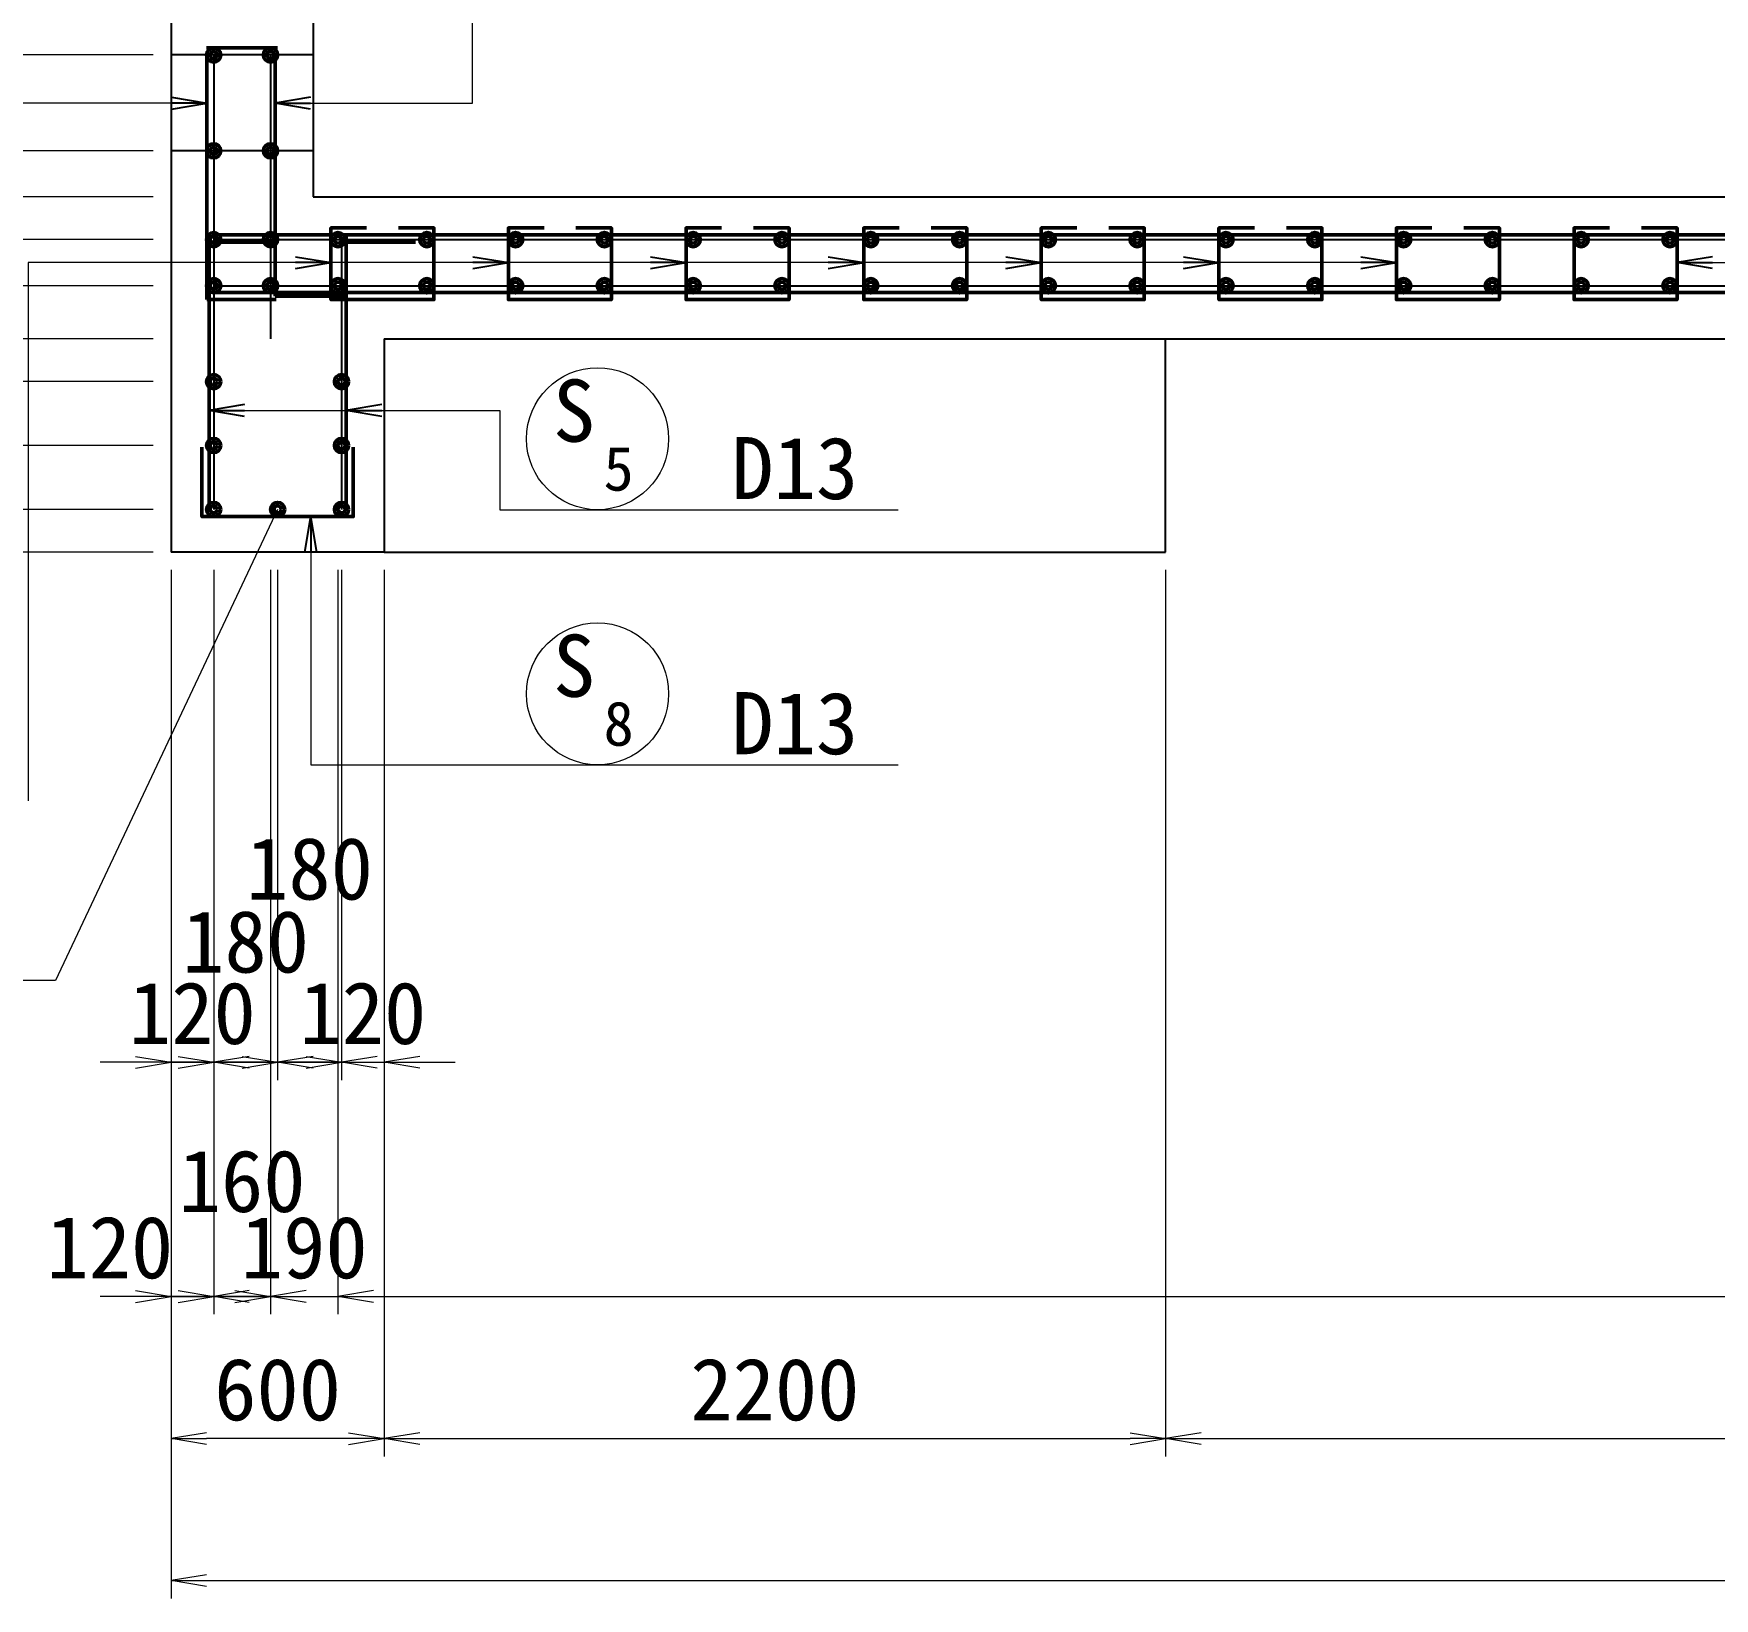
# Model space of a CAD drawing. Header units: millimetres. Extents: x 0 to 126150, y 0 to 29700.
# Drawn here: x 22399 to 27131, y 17776 to 22182 of the extents above; entities that cross this region are included whole.
import ezdxf
from ezdxf.enums import TextEntityAlignment as Align

# ---------------------------------------------------------------- set-up
doc = ezdxf.new("R2010")
doc.units = ezdxf.units.MM
doc.header["$LTSCALE"] = 500
doc.layers.get('Defpoints').update_dxf_attribs({"color": 8})
for name, color, linetype, lineweight in [('D-STR', 3, 'Continuous', 25), ('D-STR-DIM', 7, 'Continuous', 13), ('D-STR-HTXT', 4, 'Continuous', 13), ('D-STR-STR1', 1, 'Continuous', 50), ('D-STR-STR2', 40, 'Continuous', 50), ('D-STR-STR3', 2, 'Continuous', 50), ('D-STR-TXT', 7, 'Continuous', 13)]:
    doc.layers.add(name, color=color, linetype=linetype, lineweight=lineweight)
doc.styles.add('YOKO_GOTHIC', font='')
doc.styles.get('YOKO_GOTHIC').set_extended_font_data('MS Gothic')
doc.dimstyles.new('S50', dxfattribs={"dimscale": 50, "dimtxt": 3.5, "dimasz": 2, "dimexe": 1, "dimexo": 1, "dimgap": 1, "dimtad": 1, "dimdec": 0, "dimzin": 1, "dimdsep": 46, "dimtxsty": 'YOKO_GOTHIC', "dimblk": 'OPEN', "dimcen": 0, "dimclrd": 256, "dimclre": 256, "dimclrt": 256, "dimaunit": 1, "dimadec": 3, "dimazin": 0, "dimtfac": 1, "dimtdec": 0, "dimtix": 1, "dimtmove": 2, "dimatfit": 3, "dimldrblk": 'OPEN', "dimfxl": 1, "dimlwd": -1, "dimlwe": -1, "dimarcsym": 2})

# ---------------------------------------------------------------- blocks, each defined once
blk = doc.blocks.new('_Open')
at = {"color": 0, "linetype": 'ByBlock', "lineweight": -2}
for p, q in [((-1, 0.167), (0, 0)), ((-1, -0.167), (0, 0)), ((0, 0), (-1, 0))]:
    blk.add_line(p, q, dxfattribs=at)
blk = doc.blocks.new('*D328')
at = {"layer": 'D-STR-DIM', "ltscale": 1500, "transparency": 16777216}
for p, q in [((20780.2, 22322.2), (20780.2, 22422.2)), ((22736.4, 22222.2), (20730.2, 22222.2)), ((20780.2, 22222.2), (20780.2, 22122.2)), ((22736.4, 22122.2), (20730.2, 22122.2)), ((20780.2, 22022.2), (20780.2, 21922.2))]:
    blk.add_line(p, q, dxfattribs=at)
at = {"layer": 'Defpoints', "color": 0, "ltscale": 1500, "transparency": 16777216}
for p in [(22786.4, 22222.2), (20780.2, 22122.2), (22786.4, 22122.2)]:
    blk.add_point(p, dxfattribs=at)
at = {"layer": 'D-STR-DIM', "ltscale": 1500, "transparency": 16777216, "xscale": 100, "yscale": 100, "zscale": 100}
for p, rotation in [((20780.2, 22222.2), 270), ((20780.2, 22122.2), 90)]:
    blk.add_blockref('_Open', p, dxfattribs=dict(at, rotation=rotation))
at = {"layer": 'D-STR-DIM', "ltscale": 1500, "transparency": 16777216, "insert": (20667.7, 22390), "char_height": 175, "attachment_point": 5, "rotation": 90, "style": 'YOKO_GOTHIC'}
blk.add_mtext('100', dxfattribs=at)
blk = doc.blocks.new('*D329')
at = {"layer": 'D-STR-DIM', "ltscale": 1500, "transparency": 16777216}
for p, q in [((20780.2, 22222.2), (20780.2, 22322.2)), ((22736.4, 22122.2), (20730.2, 22122.2)), ((20780.2, 22122.2), (20780.2, 21852.2)), ((22736.4, 21852.2), (20730.2, 21852.2)), ((20780.2, 21752.2), (20780.2, 21652.2))]:
    blk.add_line(p, q, dxfattribs=at)
at = {"layer": 'Defpoints', "color": 0, "ltscale": 1500, "transparency": 16777216}
for p in [(22786.4, 22122.2), (20780.2, 21852.2), (22786.4, 21852.2)]:
    blk.add_point(p, dxfattribs=at)
at = {"layer": 'D-STR-DIM', "ltscale": 1500, "transparency": 16777216, "xscale": 100, "yscale": 100, "zscale": 100}
for p, rotation in [((20780.2, 22122.2), 270), ((20780.2, 21852.2), 90)]:
    blk.add_blockref('_Open', p, dxfattribs=dict(at, rotation=rotation))
at = {"layer": 'D-STR-DIM', "ltscale": 1500, "transparency": 16777216, "insert": (20642.7, 21987.2), "char_height": 175, "attachment_point": 5, "rotation": 90, "style": 'YOKO_GOTHIC'}
blk.add_mtext('270', dxfattribs=at)
blk = doc.blocks.new('*D330')
at = {"layer": 'D-STR-DIM', "ltscale": 1500, "transparency": 16777216}
for p, q in [((20780.2, 21952.2), (20780.2, 22052.2)), ((22736.4, 21852.2), (20730.2, 21852.2)), ((20780.2, 21852.2), (20780.2, 21602.2)), ((22736.4, 21602.2), (20730.2, 21602.2)), ((20780.2, 21502.2), (20780.2, 21402.2))]:
    blk.add_line(p, q, dxfattribs=at)
at = {"layer": 'Defpoints', "color": 0, "ltscale": 1500, "transparency": 16777216}
for p in [(22786.4, 21852.2), (20780.2, 21602.2), (22786.4, 21602.2)]:
    blk.add_point(p, dxfattribs=at)
at = {"layer": 'D-STR-DIM', "ltscale": 1500, "transparency": 16777216, "xscale": 100, "yscale": 100, "zscale": 100}
for p, rotation in [((20780.2, 21852.2), 270), ((20780.2, 21602.2), 90)]:
    blk.add_blockref('_Open', p, dxfattribs=dict(at, rotation=rotation))
at = {"layer": 'D-STR-DIM', "ltscale": 1500, "transparency": 16777216, "insert": (20930, 21727.2), "char_height": 175, "attachment_point": 5, "rotation": 90, "style": 'YOKO_GOTHIC'}
blk.add_mtext('250', dxfattribs=at)
blk = doc.blocks.new('*D331')
at = {"layer": 'D-STR-DIM', "ltscale": 1500, "transparency": 16777216}
for p, q in [((20780.2, 21702.2), (20780.2, 21802.2)), ((22736.4, 21602.2), (20730.2, 21602.2)), ((20780.2, 21602.2), (20780.2, 21472.2)), ((22736.4, 21472.2), (20730.2, 21472.2)), ((20780.2, 21372.2), (20780.2, 21272.2))]:
    blk.add_line(p, q, dxfattribs=at)
at = {"layer": 'Defpoints', "color": 0, "ltscale": 1500, "transparency": 16777216}
for p in [(22786.4, 21602.2), (20780.2, 21472.2), (22786.4, 21472.2)]:
    blk.add_point(p, dxfattribs=at)
at = {"layer": 'D-STR-DIM', "ltscale": 1500, "transparency": 16777216, "xscale": 100, "yscale": 100, "zscale": 100}
for p, rotation in [((20780.2, 21602.2), 270), ((20780.2, 21472.2), 90)]:
    blk.add_blockref('_Open', p, dxfattribs=dict(at, rotation=rotation))
at = {"layer": 'D-STR-DIM', "ltscale": 1500, "transparency": 16777216, "insert": (20642.7, 21537.2), "char_height": 175, "attachment_point": 5, "rotation": 90, "style": 'YOKO_GOTHIC'}
blk.add_mtext('130', dxfattribs=at)
blk = doc.blocks.new('*D332')
at = {"layer": 'D-STR-DIM', "ltscale": 1500, "transparency": 16777216}
for p, q in [((20780.2, 21572.2), (20780.2, 21672.2)), ((22736.4, 21472.2), (20730.2, 21472.2)), ((20780.2, 21472.2), (20780.2, 21322.2)), ((22736.4, 21322.2), (20730.2, 21322.2)), ((20780.2, 21222.2), (20780.2, 21122.2))]:
    blk.add_line(p, q, dxfattribs=at)
at = {"layer": 'Defpoints', "color": 0, "ltscale": 1500, "transparency": 16777216}
for p in [(22786.4, 21472.2), (20780.2, 21322.2), (22786.4, 21322.2)]:
    blk.add_point(p, dxfattribs=at)
at = {"layer": 'D-STR-DIM', "ltscale": 1500, "transparency": 16777216, "xscale": 100, "yscale": 100, "zscale": 100}
for p, rotation in [((20780.2, 21472.2), 270), ((20780.2, 21322.2), 90)]:
    blk.add_blockref('_Open', p, dxfattribs=dict(at, rotation=rotation))
at = {"layer": 'D-STR-DIM', "ltscale": 1500, "transparency": 16777216, "insert": (20667.7, 21148.8), "char_height": 175, "attachment_point": 5, "rotation": 90, "style": 'YOKO_GOTHIC'}
blk.add_mtext('150', dxfattribs=at)
blk = doc.blocks.new('*D333')
at = {"layer": 'D-STR-DIM', "ltscale": 1500, "transparency": 16777216}
for p, q in [((20380.2, 21822.2), (20380.2, 21922.2)), ((22736.4, 21722.2), (20330.2, 21722.2)), ((20380.2, 21322.2), (20380.2, 21722.2)), ((22736.4, 21322.2), (20330.2, 21322.2)), ((20380.2, 21222.2), (20380.2, 21122.2))]:
    blk.add_line(p, q, dxfattribs=at)
at = {"layer": 'Defpoints', "color": 0, "ltscale": 1500, "transparency": 16777216}
for p in [(20380.2, 21722.2), (22786.4, 21722.2), (22786.4, 21322.2)]:
    blk.add_point(p, dxfattribs=at)
at = {"layer": 'D-STR-DIM', "ltscale": 1500, "transparency": 16777216, "xscale": 100, "yscale": 100, "zscale": 100}
for p, rotation in [((20380.2, 21722.2), 270), ((20380.2, 21322.2), 90)]:
    blk.add_blockref('_Open', p, dxfattribs=dict(at, rotation=rotation))
at = {"layer": 'D-STR-DIM', "ltscale": 1500, "transparency": 16777216, "insert": (20242.7, 21522.2), "char_height": 175, "attachment_point": 5, "rotation": 90, "style": 'YOKO_GOTHIC'}
blk.add_mtext('400', dxfattribs=at)
blk = doc.blocks.new('*D334')
at = {"layer": 'D-STR-DIM', "ltscale": 1500, "transparency": 16777216}
for p, q in [((22736.4, 22222.2), (20330.2, 22222.2)), ((20380.2, 21822.2), (20380.2, 22122.2)), ((22736.4, 21722.2), (20330.2, 21722.2))]:
    blk.add_line(p, q, dxfattribs=at)
at = {"layer": 'Defpoints', "color": 0, "ltscale": 1500, "transparency": 16777216}
for p in [(20380.2, 22222.2), (22786.4, 22222.2), (22786.4, 21722.2)]:
    blk.add_point(p, dxfattribs=at)
at = {"layer": 'D-STR-DIM', "ltscale": 1500, "transparency": 16777216, "xscale": 100, "yscale": 100, "zscale": 100}
for p, rotation in [((20380.2, 22222.2), 90), ((20380.2, 21722.2), 270)]:
    blk.add_blockref('_Open', p, dxfattribs=dict(at, rotation=rotation))
at = {"layer": 'D-STR-DIM', "ltscale": 1500, "transparency": 16777216, "insert": (20242.7, 21972.2), "char_height": 175, "attachment_point": 5, "rotation": 90, "style": 'YOKO_GOTHIC'}
blk.add_mtext('500', dxfattribs=at)
blk = doc.blocks.new('*D335')
at = {"layer": 'D-STR-DIM', "ltscale": 1500, "transparency": 16777216}
for p, q in [((22736.4, 22222.2), (19930.2, 22222.2)), ((19980.2, 20822.2), (19980.2, 22122.2)), ((22736.4, 20722.2), (19930.2, 20722.2))]:
    blk.add_line(p, q, dxfattribs=at)
at = {"layer": 'Defpoints', "color": 0, "ltscale": 1500, "transparency": 16777216}
for p in [(19980.2, 22222.2), (22786.4, 22222.2), (22786.4, 20722.2)]:
    blk.add_point(p, dxfattribs=at)
at = {"layer": 'D-STR-DIM', "ltscale": 1500, "transparency": 16777216, "xscale": 100, "yscale": 100, "zscale": 100}
for p, rotation in [((19980.2, 22222.2), 90), ((19980.2, 20722.2), 270)]:
    blk.add_blockref('_Open', p, dxfattribs=dict(at, rotation=rotation))
at = {"layer": 'D-STR-DIM', "ltscale": 1500, "transparency": 16777216, "insert": (19842.7, 21472.2), "char_height": 175, "attachment_point": 5, "rotation": 90, "style": 'YOKO_GOTHIC'}
blk.add_mtext('1500', dxfattribs=at)
blk = doc.blocks.new('*D336')
at = {"layer": 'D-STR-DIM', "ltscale": 1500, "transparency": 16777216}
for p, q in [((22786.4, 20672.2), (22786.4, 18575.5)), ((22906.4, 20672.2), (22906.4, 18575.5)), ((22686.4, 18625.5), (22586.4, 18625.5)), ((22786.4, 18625.5), (22906.4, 18625.5)), ((23006.4, 18625.5), (23106.4, 18625.5))]:
    blk.add_line(p, q, dxfattribs=at)
at = {"layer": 'Defpoints', "color": 0, "ltscale": 1500, "transparency": 16777216}
for p in [(22786.4, 20722.2), (22906.4, 20722.2), (22906.4, 18625.5)]:
    blk.add_point(p, dxfattribs=at)
at = {"layer": 'D-STR-DIM', "ltscale": 1500, "transparency": 16777216, "xscale": 100, "yscale": 100, "zscale": 100}
blk.add_blockref('_Open', (22786.4, 18625.5), dxfattribs=at)
at = {"layer": 'D-STR-DIM', "ltscale": 1500, "transparency": 16777216, "xscale": 100, "yscale": 100, "zscale": 100, "rotation": 180}
blk.add_blockref('_Open', (22906.4, 18625.5), dxfattribs=at)
at = {"layer": 'D-STR-DIM', "ltscale": 1500, "transparency": 16777216, "insert": (22613.9, 18763), "char_height": 175, "attachment_point": 5, "style": 'YOKO_GOTHIC'}
blk.add_mtext('120', dxfattribs=at)
blk = doc.blocks.new('*D337')
at = {"layer": 'D-STR-DIM', "ltscale": 1500, "transparency": 16777216}
for p, q in [((22906.4, 20672.2), (22906.4, 18575.5)), ((23066.4, 20672.2), (23066.4, 18575.5)), ((22806.4, 18625.5), (22706.4, 18625.5)), ((22906.4, 18625.5), (23066.4, 18625.5)), ((23166.4, 18625.5), (23266.4, 18625.5))]:
    blk.add_line(p, q, dxfattribs=at)
at = {"layer": 'Defpoints', "color": 0, "ltscale": 1500, "transparency": 16777216}
for p in [(22906.4, 20722.2), (23066.4, 20722.2), (23066.4, 18625.5)]:
    blk.add_point(p, dxfattribs=at)
at = {"layer": 'D-STR-DIM', "ltscale": 1500, "transparency": 16777216, "xscale": 100, "yscale": 100, "zscale": 100}
blk.add_blockref('_Open', (22906.4, 18625.5), dxfattribs=at)
at = {"layer": 'D-STR-DIM', "ltscale": 1500, "transparency": 16777216, "xscale": 100, "yscale": 100, "zscale": 100, "rotation": 180}
blk.add_blockref('_Open', (23066.4, 18625.5), dxfattribs=at)
at = {"layer": 'D-STR-DIM', "ltscale": 1500, "transparency": 16777216, "insert": (22986.4, 18949.7), "char_height": 175, "attachment_point": 5, "style": 'YOKO_GOTHIC'}
blk.add_mtext('160', dxfattribs=at)
blk = doc.blocks.new('*D338')
at = {"layer": 'D-STR-DIM', "ltscale": 1500, "transparency": 16777216}
for p, q in [((23066.4, 20672.2), (23066.4, 18575.5)), ((23256.4, 20672.2), (23256.4, 18575.5)), ((22966.4, 18625.5), (22866.4, 18625.5)), ((23066.4, 18625.5), (23256.4, 18625.5)), ((23356.4, 18625.5), (23456.4, 18625.5))]:
    blk.add_line(p, q, dxfattribs=at)
at = {"layer": 'Defpoints', "color": 0, "ltscale": 1500, "transparency": 16777216}
for p in [(23066.4, 20722.2), (23256.4, 20722.2), (23256.4, 18625.5)]:
    blk.add_point(p, dxfattribs=at)
at = {"layer": 'D-STR-DIM', "ltscale": 1500, "transparency": 16777216, "xscale": 100, "yscale": 100, "zscale": 100}
blk.add_blockref('_Open', (23066.4, 18625.5), dxfattribs=at)
at = {"layer": 'D-STR-DIM', "ltscale": 1500, "transparency": 16777216, "xscale": 100, "yscale": 100, "zscale": 100, "rotation": 180}
blk.add_blockref('_Open', (23256.4, 18625.5), dxfattribs=at)
at = {"layer": 'D-STR-DIM', "ltscale": 1500, "transparency": 16777216, "insert": (23161.4, 18763), "char_height": 175, "attachment_point": 5, "style": 'YOKO_GOTHIC'}
blk.add_mtext('190', dxfattribs=at)
blk = doc.blocks.new('*D339')
at = {"layer": 'D-STR-DIM', "ltscale": 1500, "transparency": 16777216}
for p, q in [((34756.4, 21272.2), (34756.4, 18575.5)), ((23256.4, 20672.2), (23256.4, 18575.5)), ((23356.4, 18625.5), (34656.4, 18625.5))]:
    blk.add_line(p, q, dxfattribs=at)
at = {"layer": 'Defpoints', "color": 0, "ltscale": 1500, "transparency": 16777216}
for p in [(34756.4, 21322.2), (23256.4, 20722.2), (34756.4, 18625.5)]:
    blk.add_point(p, dxfattribs=at)
at = {"layer": 'D-STR-DIM', "ltscale": 1500, "transparency": 16777216, "xscale": 100, "yscale": 100, "zscale": 100, "rotation": 180}
blk.add_blockref('_Open', (23256.4, 18625.5), dxfattribs=at)
at = {"layer": 'D-STR-DIM', "ltscale": 1500, "transparency": 16777216, "xscale": 100, "yscale": 100, "zscale": 100}
blk.add_blockref('_Open', (34756.4, 18625.5), dxfattribs=at)
at = {"layer": 'D-STR-DIM', "ltscale": 1500, "transparency": 16777216, "insert": (29006.4, 18772.3), "char_height": 175, "attachment_point": 5, "style": 'YOKO_GOTHIC'}
blk.add_mtext('46@250=11500', dxfattribs=at)
blk = doc.blocks.new('*D341')
at = {"layer": 'D-STR-DIM', "ltscale": 1500, "transparency": 16777216}
for p, q in [((22786.4, 20672.2), (22786.4, 18175.5)), ((23386.4, 20672.2), (23386.4, 18175.5)), ((23286.4, 18225.5), (22886.4, 18225.5))]:
    blk.add_line(p, q, dxfattribs=at)
at = {"layer": 'Defpoints', "color": 0, "ltscale": 1500, "transparency": 16777216}
for p in [(22786.4, 20722.2), (23386.4, 20722.2), (22786.4, 18225.5)]:
    blk.add_point(p, dxfattribs=at)
at = {"layer": 'D-STR-DIM', "ltscale": 1500, "transparency": 16777216, "xscale": 100, "yscale": 100, "zscale": 100, "rotation": 180}
blk.add_blockref('_Open', (22786.4, 18225.5), dxfattribs=at)
at = {"layer": 'D-STR-DIM', "ltscale": 1500, "transparency": 16777216, "xscale": 100, "yscale": 100, "zscale": 100}
blk.add_blockref('_Open', (23386.4, 18225.5), dxfattribs=at)
at = {"layer": 'D-STR-DIM', "ltscale": 1500, "transparency": 16777216, "insert": (23086.4, 18363), "char_height": 175, "attachment_point": 5, "style": 'YOKO_GOTHIC'}
blk.add_mtext('600', dxfattribs=at)
blk = doc.blocks.new('*D179')
at = {"layer": 'D-STR-DIM', "ltscale": 1500, "transparency": 16777216}
for p, q in [((22786.4, 20672.2), (22786.4, 19235.3)), ((22906.4, 20672.2), (22906.4, 19235.3)), ((22686.4, 19285.3), (22586.4, 19285.3)), ((22786.4, 19285.3), (22906.4, 19285.3)), ((23006.4, 19285.3), (23106.4, 19285.3))]:
    blk.add_line(p, q, dxfattribs=at)
at = {"layer": 'Defpoints', "color": 0, "ltscale": 1500, "transparency": 16777216}
for p in [(22786.4, 20722.2), (22906.4, 20722.2), (22906.4, 19285.3)]:
    blk.add_point(p, dxfattribs=at)
at = {"layer": 'D-STR-DIM', "ltscale": 1500, "transparency": 16777216, "xscale": 100, "yscale": 100, "zscale": 100}
blk.add_blockref('_Open', (22786.4, 19285.3), dxfattribs=at)
at = {"layer": 'D-STR-DIM', "ltscale": 1500, "transparency": 16777216, "xscale": 100, "yscale": 100, "zscale": 100, "rotation": 180}
blk.add_blockref('_Open', (22906.4, 19285.3), dxfattribs=at)
at = {"layer": 'D-STR-DIM', "ltscale": 1500, "transparency": 16777216, "insert": (22846.4, 19422.8), "char_height": 175, "attachment_point": 5, "style": 'YOKO_GOTHIC'}
blk.add_mtext('120', dxfattribs=at)
blk = doc.blocks.new('*D180')
at = {"layer": 'D-STR-DIM', "ltscale": 1500, "transparency": 16777216}
for p, q in [((22906.4, 20672.2), (22906.4, 19235.3)), ((23086.4, 20672.2), (23086.4, 19235.3)), ((22806.4, 19285.3), (22706.4, 19285.3)), ((22906.4, 19285.3), (23086.4, 19285.3)), ((23186.4, 19285.3), (23286.4, 19285.3))]:
    blk.add_line(p, q, dxfattribs=at)
at = {"layer": 'Defpoints', "color": 0, "ltscale": 1500, "transparency": 16777216}
for p in [(22906.4, 20722.2), (23086.4, 20722.2), (23086.4, 19285.3)]:
    blk.add_point(p, dxfattribs=at)
at = {"layer": 'D-STR-DIM', "ltscale": 1500, "transparency": 16777216, "xscale": 100, "yscale": 100, "zscale": 100}
blk.add_blockref('_Open', (22906.4, 19285.3), dxfattribs=at)
at = {"layer": 'D-STR-DIM', "ltscale": 1500, "transparency": 16777216, "xscale": 100, "yscale": 100, "zscale": 100, "rotation": 180}
blk.add_blockref('_Open', (23086.4, 19285.3), dxfattribs=at)
at = {"layer": 'D-STR-DIM', "ltscale": 1500, "transparency": 16777216, "insert": (22996.4, 19624.1), "char_height": 175, "attachment_point": 5, "style": 'YOKO_GOTHIC'}
blk.add_mtext('180', dxfattribs=at)
blk = doc.blocks.new('*D181')
at = {"layer": 'D-STR-DIM', "ltscale": 1500, "transparency": 16777216}
for p, q in [((23266.4, 20672.2), (23266.4, 19235.3)), ((23386.4, 20672.2), (23386.4, 19235.3)), ((23166.4, 19285.3), (23066.4, 19285.3)), ((23266.4, 19285.3), (23386.4, 19285.3)), ((23486.4, 19285.3), (23586.4, 19285.3))]:
    blk.add_line(p, q, dxfattribs=at)
at = {"layer": 'Defpoints', "color": 0, "ltscale": 1500, "transparency": 16777216}
for p in [(23266.4, 20722.2), (23386.4, 20722.2), (23386.4, 19285.3)]:
    blk.add_point(p, dxfattribs=at)
at = {"layer": 'D-STR-DIM', "ltscale": 1500, "transparency": 16777216, "xscale": 100, "yscale": 100, "zscale": 100}
blk.add_blockref('_Open', (23266.4, 19285.3), dxfattribs=at)
at = {"layer": 'D-STR-DIM', "ltscale": 1500, "transparency": 16777216, "xscale": 100, "yscale": 100, "zscale": 100, "rotation": 180}
blk.add_blockref('_Open', (23386.4, 19285.3), dxfattribs=at)
at = {"layer": 'D-STR-DIM', "ltscale": 1500, "transparency": 16777216, "insert": (23326.4, 19422.8), "char_height": 175, "attachment_point": 5, "style": 'YOKO_GOTHIC'}
blk.add_mtext('120', dxfattribs=at)
blk = doc.blocks.new('*D182')
at = {"layer": 'D-STR-DIM', "ltscale": 1500, "transparency": 16777216}
for p, q in [((23386.4, 20672.2), (23386.4, 18175.5)), ((25586.4, 20672.2), (25586.4, 18175.5)), ((23486.4, 18225.5), (25486.4, 18225.5))]:
    blk.add_line(p, q, dxfattribs=at)
at = {"layer": 'Defpoints', "color": 0, "ltscale": 1500, "transparency": 16777216}
for p in [(23386.4, 20722.2), (25586.4, 20722.2), (25586.4, 18225.5)]:
    blk.add_point(p, dxfattribs=at)
at = {"layer": 'D-STR-DIM', "ltscale": 1500, "transparency": 16777216, "xscale": 100, "yscale": 100, "zscale": 100, "rotation": 180}
blk.add_blockref('_Open', (23386.4, 18225.5), dxfattribs=at)
at = {"layer": 'D-STR-DIM', "ltscale": 1500, "transparency": 16777216, "xscale": 100, "yscale": 100, "zscale": 100}
blk.add_blockref('_Open', (25586.4, 18225.5), dxfattribs=at)
at = {"layer": 'D-STR-DIM', "ltscale": 1500, "transparency": 16777216, "insert": (24486.4, 18363), "char_height": 175, "attachment_point": 5, "style": 'YOKO_GOTHIC'}
blk.add_mtext('2200', dxfattribs=at)
blk = doc.blocks.new('*D183')
at = {"layer": 'D-STR-DIM', "ltscale": 1500, "transparency": 16777216}
for p, q in [((34886.4, 21272.2), (34886.4, 17775.5)), ((22786.4, 20672.2), (22786.4, 17775.5)), ((22886.4, 17825.5), (34786.4, 17825.5))]:
    blk.add_line(p, q, dxfattribs=at)
at = {"layer": 'Defpoints', "color": 0, "ltscale": 1500, "transparency": 16777216}
for p in [(34886.4, 21322.2), (22786.4, 20722.2), (34886.4, 17825.5)]:
    blk.add_point(p, dxfattribs=at)
at = {"layer": 'D-STR-DIM', "ltscale": 1500, "transparency": 16777216, "xscale": 100, "yscale": 100, "zscale": 100, "rotation": 180}
blk.add_blockref('_Open', (22786.4, 17825.5), dxfattribs=at)
at = {"layer": 'D-STR-DIM', "ltscale": 1500, "transparency": 16777216, "xscale": 100, "yscale": 100, "zscale": 100}
blk.add_blockref('_Open', (34886.4, 17825.5), dxfattribs=at)
at = {"layer": 'D-STR-DIM', "ltscale": 1500, "transparency": 16777216, "insert": (28836.4, 17963), "char_height": 175, "attachment_point": 5, "style": 'YOKO_GOTHIC'}
blk.add_mtext('12100', dxfattribs=at)
blk = doc.blocks.new('*D381')
at = {"layer": 'D-STR-DIM', "ltscale": 1500, "transparency": 16777216}
for p, q in [((23086.4, 20672.2), (23086.4, 19235.3)), ((23266.4, 20672.2), (23266.4, 19235.3)), ((22986.4, 19285.3), (22886.4, 19285.3)), ((23086.4, 19285.3), (23266.4, 19285.3)), ((23366.4, 19285.3), (23466.4, 19285.3))]:
    blk.add_line(p, q, dxfattribs=at)
at = {"layer": 'Defpoints', "color": 0, "ltscale": 1500, "transparency": 16777216}
for p in [(23086.4, 20722.2), (23266.4, 20722.2), (23266.4, 19285.3)]:
    blk.add_point(p, dxfattribs=at)
at = {"layer": 'D-STR-DIM', "ltscale": 1500, "transparency": 16777216, "xscale": 100, "yscale": 100, "zscale": 100}
blk.add_blockref('_Open', (23086.4, 19285.3), dxfattribs=at)
at = {"layer": 'D-STR-DIM', "ltscale": 1500, "transparency": 16777216, "xscale": 100, "yscale": 100, "zscale": 100, "rotation": 180}
blk.add_blockref('_Open', (23266.4, 19285.3), dxfattribs=at)
at = {"layer": 'D-STR-DIM', "ltscale": 1500, "transparency": 16777216, "insert": (23176.4, 19829.7), "char_height": 175, "attachment_point": 5, "style": 'YOKO_GOTHIC'}
blk.add_mtext('180', dxfattribs=at)
blk = doc.blocks.new('*D382')
at = {"layer": 'D-STR-DIM', "ltscale": 1500, "transparency": 16777216}
for p, q in [((21426.3, 21422.2), (21426.3, 21522.2)), ((22736.4, 21322.2), (21376.3, 21322.2)), ((21426.3, 21322.2), (21426.3, 21202.2)), ((22736.4, 21202.2), (21376.3, 21202.2)), ((21426.3, 21102.2), (21426.3, 21002.2))]:
    blk.add_line(p, q, dxfattribs=at)
at = {"layer": 'Defpoints', "color": 0, "ltscale": 1500, "transparency": 16777216}
for p in [(22786.4, 21322.2), (21426.3, 21202.2), (22786.4, 21202.2)]:
    blk.add_point(p, dxfattribs=at)
at = {"layer": 'D-STR-DIM', "ltscale": 1500, "transparency": 16777216, "xscale": 100, "yscale": 100, "zscale": 100}
for p, rotation in [((21426.3, 21322.2), 270), ((21426.3, 21202.2), 90)]:
    blk.add_blockref('_Open', p, dxfattribs=dict(at, rotation=rotation))
at = {"layer": 'D-STR-DIM', "ltscale": 1500, "transparency": 16777216, "insert": (21288.8, 21262.2), "char_height": 175, "attachment_point": 5, "rotation": 90, "style": 'YOKO_GOTHIC'}
blk.add_mtext('120', dxfattribs=at)
blk = doc.blocks.new('*D383')
at = {"layer": 'D-STR-DIM', "ltscale": 1500, "transparency": 16777216}
for p, q in [((21426.3, 21302.2), (21426.3, 21402.2)), ((22736.4, 21202.2), (21376.3, 21202.2)), ((21426.3, 21202.2), (21426.3, 21022.2)), ((22736.4, 21022.2), (21376.3, 21022.2)), ((21426.3, 20922.2), (21426.3, 20822.2))]:
    blk.add_line(p, q, dxfattribs=at)
at = {"layer": 'Defpoints', "color": 0, "ltscale": 1500, "transparency": 16777216}
for p in [(22786.4, 21202.2), (21426.3, 21022.2), (22786.4, 21022.2)]:
    blk.add_point(p, dxfattribs=at)
at = {"layer": 'D-STR-DIM', "ltscale": 1500, "transparency": 16777216, "xscale": 100, "yscale": 100, "zscale": 100}
for p, rotation in [((21426.3, 21202.2), 270), ((21426.3, 21022.2), 90)]:
    blk.add_blockref('_Open', p, dxfattribs=dict(at, rotation=rotation))
at = {"layer": 'D-STR-DIM', "ltscale": 1500, "transparency": 16777216, "insert": (21557.5, 21112.2), "char_height": 175, "attachment_point": 5, "rotation": 90, "style": 'YOKO_GOTHIC'}
blk.add_mtext('180', dxfattribs=at)
blk = doc.blocks.new('*D384')
at = {"layer": 'D-STR-DIM', "ltscale": 1500, "transparency": 16777216}
for p, q in [((21426.3, 21122.2), (21426.3, 21222.2)), ((22736.4, 21022.2), (21376.3, 21022.2)), ((21426.3, 21022.2), (21426.3, 20842.2)), ((22736.4, 20842.2), (21376.3, 20842.2)), ((21426.3, 20742.2), (21426.3, 20642.2))]:
    blk.add_line(p, q, dxfattribs=at)
at = {"layer": 'Defpoints', "color": 0, "ltscale": 1500, "transparency": 16777216}
for p in [(22786.4, 21022.2), (21426.3, 20842.2), (22786.4, 20842.2)]:
    blk.add_point(p, dxfattribs=at)
at = {"layer": 'D-STR-DIM', "ltscale": 1500, "transparency": 16777216, "xscale": 100, "yscale": 100, "zscale": 100}
for p, rotation in [((21426.3, 21022.2), 270), ((21426.3, 20842.2), 90)]:
    blk.add_blockref('_Open', p, dxfattribs=dict(at, rotation=rotation))
at = {"layer": 'D-STR-DIM', "ltscale": 1500, "transparency": 16777216, "insert": (21775.5, 20932.2), "char_height": 175, "attachment_point": 5, "rotation": 90, "style": 'YOKO_GOTHIC'}
blk.add_mtext('180', dxfattribs=at)
blk = doc.blocks.new('*D385')
at = {"layer": 'D-STR-DIM', "ltscale": 1500, "transparency": 16777216}
for p, q in [((21426.3, 20942.2), (21426.3, 21042.2)), ((22736.4, 20842.2), (21376.3, 20842.2)), ((21426.3, 20842.2), (21426.3, 20722.2)), ((22736.4, 20722.2), (21376.3, 20722.2)), ((21426.3, 20622.2), (21426.3, 20522.2))]:
    blk.add_line(p, q, dxfattribs=at)
at = {"layer": 'Defpoints', "color": 0, "ltscale": 1500, "transparency": 16777216}
for p in [(22786.4, 20842.2), (21426.3, 20722.2), (22786.4, 20722.2)]:
    blk.add_point(p, dxfattribs=at)
at = {"layer": 'D-STR-DIM', "ltscale": 1500, "transparency": 16777216, "xscale": 100, "yscale": 100, "zscale": 100}
for p, rotation in [((21426.3, 20842.2), 270), ((21426.3, 20722.2), 90)]:
    blk.add_blockref('_Open', p, dxfattribs=dict(at, rotation=rotation))
at = {"layer": 'D-STR-DIM', "ltscale": 1500, "transparency": 16777216, "insert": (21288.8, 20782.2), "char_height": 175, "attachment_point": 5, "rotation": 90, "style": 'YOKO_GOTHIC'}
blk.add_mtext('120', dxfattribs=at)
blk = doc.blocks.new('*D386')
at = {"layer": 'D-STR-DIM', "ltscale": 1500, "transparency": 16777216}
for p, q in [((22736.4, 21322.2), (20330.2, 21322.2)), ((20380.2, 20822.2), (20380.2, 21222.2)), ((22736.4, 20722.2), (20330.2, 20722.2))]:
    blk.add_line(p, q, dxfattribs=at)
at = {"layer": 'Defpoints', "color": 0, "ltscale": 1500, "transparency": 16777216}
for p in [(20380.2, 21322.2), (22786.4, 21322.2), (22786.4, 20722.2)]:
    blk.add_point(p, dxfattribs=at)
at = {"layer": 'D-STR-DIM', "ltscale": 1500, "transparency": 16777216, "xscale": 100, "yscale": 100, "zscale": 100}
for p, rotation in [((20380.2, 21322.2), 90), ((20380.2, 20722.2), 270)]:
    blk.add_blockref('_Open', p, dxfattribs=dict(at, rotation=rotation))
at = {"layer": 'D-STR-DIM', "ltscale": 1500, "transparency": 16777216, "insert": (20242.7, 21022.2), "char_height": 175, "attachment_point": 5, "rotation": 90, "style": 'YOKO_GOTHIC'}
blk.add_mtext('600', dxfattribs=at)
blk = doc.blocks.new('*D387')
at = {"layer": 'D-STR-DIM', "transparency": 16777216}
for p, q in [((34886.4, 21272.2), (34886.4, 18175.5)), ((25586.4, 20672.2), (25586.4, 18175.5)), ((25686.4, 18225.5), (34786.4, 18225.5))]:
    blk.add_line(p, q, dxfattribs=at)
at = {"layer": 'Defpoints', "color": 0, "transparency": 16777216}
for p in [(34886.4, 21322.2), (25586.4, 20722.2), (34886.4, 18225.5)]:
    blk.add_point(p, dxfattribs=at)
at = {"layer": 'D-STR-DIM', "transparency": 16777216, "xscale": 100, "yscale": 100, "zscale": 100, "rotation": 180}
blk.add_blockref('_Open', (25586.4, 18225.5), dxfattribs=at)
at = {"layer": 'D-STR-DIM', "transparency": 16777216, "xscale": 100, "yscale": 100, "zscale": 100}
blk.add_blockref('_Open', (34886.4, 18225.5), dxfattribs=at)
at = {"layer": 'D-STR-DIM', "transparency": 16777216, "insert": (30236.4, 18363), "char_height": 175, "attachment_point": 5, "style": 'YOKO_GOTHIC'}
blk.add_mtext('9300', dxfattribs=at)

msp = doc.modelspace()

# ---------------------------------------------------------------- linework, layer by layer
at = {"layer": 'D-STR'}
for p, q in [((22786.4, 22222.2), (22786.4, 21322.2)), ((23186.4, 22222.2), (23186.4, 21722.2)), ((23186.4, 21722.2), (34886.4, 21722.2)), ((23386.4, 21322.2), (34886.4, 21322.2)), ((25586.4, 20722.2), (25586.4, 21322.2)), ((23386.4, 20722.2), (25586.4, 20722.2))]:
    msp.add_line(p, q, dxfattribs=at)
at = {"layer": 'D-STR', "ltscale": 1500}
for p, q in [((22786.4, 21322.2), (22786.4, 20722.2)), ((23386.4, 21322.2), (23386.4, 20722.2)), ((23386.4, 20722.2), (22786.4, 20722.2))]:
    msp.add_line(p, q, dxfattribs=at)
at = {"layer": 'D-STR-HTXT'}
msp.add_line((23635.4, 21986.6), (23635.4, 22390.5), dxfattribs=at)
for points in [[(22893.4, 21121), (23711.9, 21121), (23711.9, 20841.3)], [(23086.4, 20842.2), (22460.9, 19515.5), (21399.9, 19515.5)], [(23711.9, 20841.3), (24833.6, 20841.3)]]:
    msp.add_lwpolyline(points, dxfattribs=at)
for centre in [(23987.2, 21041.3), (23987.2, 20322.9)]:
    msp.add_circle(centre, 200, dxfattribs=at)
at = {"layer": 'D-STR-STR1'}
for p, q in [((23086.4, 22142.2), (22886.4, 22142.2)), ((22887.4, 22122.2), (22887.4, 21433.2)), ((23079.4, 22122.2), (23079.4, 21443.2)), ((22893.4, 21615.2), (22893.4, 20842.2)), ((22893.4, 21595.2), (23088.4, 21595.2)), ((22906.4, 21615.2), (34756.4, 21615.2)), ((23279.4, 21615.2), (23279.4, 20842.2)), ((23279.4, 21595.2), (23474.4, 21595.2)), ((22906.4, 21453.2), (34756.4, 21453.2)), ((23079.4, 21443.2), (23274.4, 21443.2)), ((22887.4, 21433.2), (23082.4, 21433.2))]:
    msp.add_line(p, q, dxfattribs=at)
msp.add_lwpolyline([(22873.4, 21017.2), (22873.4, 20822.2), (23299.4, 20822.2), (23299.4, 21017.2)], dxfattribs=at)
at = {"layer": 'D-STR-STR2', "lineweight": 50}
for centre, radius in [((22906.4, 22122.2), 20), ((22906.4, 22122.2), 10), ((23066.4, 22122.2), 20), ((23066.4, 22122.2), 10), ((22906.4, 21852.2), 20), ((22906.4, 21852.2), 10), ((23066.4, 21852.2), 20), ((23066.4, 21852.2), 10), ((22906.4, 21602.2), 20), ((22906.4, 21602.2), 10), ((23066.4, 21602.2), 20), ((23066.4, 21602.2), 10), ((23256.4, 21602.2), 20), ((23256.4, 21602.2), 10), ((23506.4, 21602.2), 20), ((23506.4, 21602.2), 10), ((23756.4, 21602.2), 20), ((23756.4, 21602.2), 10), ((24006.4, 21602.2), 20), ((24006.4, 21602.2), 10), ((24256.4, 21602.2), 20), ((24256.4, 21602.2), 10), ((24506.4, 21602.2), 20), ((24506.4, 21602.2), 10), ((24756.4, 21602.2), 20), ((24756.4, 21602.2), 10), ((25006.4, 21602.2), 20), ((25006.4, 21602.2), 10), ((25256.4, 21602.2), 20), ((25256.4, 21602.2), 10), ((25506.4, 21602.2), 20), ((25506.4, 21602.2), 10), ((25756.4, 21602.2), 20), ((25756.4, 21602.2), 10), ((26006.4, 21602.2), 20), ((26006.4, 21602.2), 10), ((26256.4, 21602.2), 20), ((26256.4, 21602.2), 10), ((26506.4, 21602.2), 20), ((26506.4, 21602.2), 10), ((26756.4, 21602.2), 20), ((26756.4, 21602.2), 10), ((27006.4, 21602.2), 20), ((27006.4, 21602.2), 10), ((22906.4, 21472.2), 20), ((23066.4, 21472.2), 20), ((23256.4, 21472.2), 20), ((23506.4, 21472.2), 20), ((23756.4, 21472.2), 20), ((24006.4, 21472.2), 20), ((24256.4, 21472.2), 20), ((24506.4, 21472.2), 20), ((24756.4, 21472.2), 20), ((25006.4, 21472.2), 20), ((25256.4, 21472.2), 20), ((25506.4, 21472.2), 20), ((25756.4, 21472.2), 20), ((26006.4, 21472.2), 20), ((26256.4, 21472.2), 20), ((26506.4, 21472.2), 20), ((26756.4, 21472.2), 20), ((27006.4, 21472.2), 20), ((22906.4, 21472.2), 10), ((23066.4, 21472.2), 10), ((23256.4, 21472.2), 10), ((23506.4, 21472.2), 10), ((23756.4, 21472.2), 10), ((24006.4, 21472.2), 10), ((24256.4, 21472.2), 10), ((24506.4, 21472.2), 10), ((24756.4, 21472.2), 10), ((25006.4, 21472.2), 10), ((25256.4, 21472.2), 10), ((25506.4, 21472.2), 10), ((25756.4, 21472.2), 10), ((26006.4, 21472.2), 10), ((26256.4, 21472.2), 10), ((26506.4, 21472.2), 10), ((26756.4, 21472.2), 10), ((27006.4, 21472.2), 10), ((22906.4, 21202.2), 20), ((22906.4, 21202.2), 10), ((23266.4, 21202.2), 20), ((23266.4, 21202.2), 10), ((22906.4, 21022.2), 20), ((22906.4, 21022.2), 10), ((23266.4, 21022.2), 20), ((23266.4, 21022.2), 10), ((22906.4, 20842.2), 20), ((22906.4, 20842.2), 10), ((23086.4, 20842.2), 20), ((23086.4, 20842.2), 10), ((23266.4, 20842.2), 20), ((23266.4, 20842.2), 10)]:
    msp.add_circle(centre, radius, dxfattribs=at)
at = {"layer": 'D-STR-STR3'}
for points in [[(23336.4, 21635.2), (23236.4, 21635.2), (23236.4, 21433.2), (23526.4, 21433.2), (23526.4, 21635.2), (23426.4, 21635.2)], [(23836.4, 21635.2), (23736.4, 21635.2), (23736.4, 21433.2), (24026.4, 21433.2), (24026.4, 21635.2), (23926.4, 21635.2)], [(24336.4, 21635.2), (24236.4, 21635.2), (24236.4, 21433.2), (24526.4, 21433.2), (24526.4, 21635.2), (24426.4, 21635.2)], [(24836.4, 21635.2), (24736.4, 21635.2), (24736.4, 21433.2), (25026.4, 21433.2), (25026.4, 21635.2), (24926.4, 21635.2)], [(25336.4, 21635.2), (25236.4, 21635.2), (25236.4, 21433.2), (25526.4, 21433.2), (25526.4, 21635.2), (25426.4, 21635.2)], [(25836.4, 21635.2), (25736.4, 21635.2), (25736.4, 21433.2), (26026.4, 21433.2), (26026.4, 21635.2), (25926.4, 21635.2)], [(26336.4, 21635.2), (26236.4, 21635.2), (26236.4, 21433.2), (26526.4, 21433.2), (26526.4, 21635.2), (26426.4, 21635.2)], [(26836.4, 21635.2), (26736.4, 21635.2), (26736.4, 21433.2), (27026.4, 21433.2), (27026.4, 21635.2), (26926.4, 21635.2)]]:
    msp.add_lwpolyline(points, dxfattribs=at)
at = {"layer": 'Defpoints'}
for p, q in [((23186.4, 22122.2), (22786.4, 22122.2)), ((22906.4, 22122.2), (22906.4, 21322.2)), ((23066.4, 22122.2), (23066.4, 21322.2)), ((23186.4, 21852.2), (22786.4, 21852.2)), ((22906.4, 21602.2), (34756.4, 21602.2)), ((23266.4, 21602.2), (23266.4, 20842.2)), ((22906.4, 21472.2), (34756.4, 21472.2)), ((22906.4, 21322.2), (22906.4, 20842.2))]:
    msp.add_line(p, q, dxfattribs=at)

# ---------------------------------------------------------------- texts
at = {"layer": 'D-STR-TXT', "style": 'YOKO_GOTHIC'}
for s, height, p in [('S', 175, (23921, 21033)), ('5', 125, (24046.6, 20895.1)), ('S', 175, (23921, 20314.6)), ('8', 125, (24046.6, 20176.8))]:
    msp.add_text(s, height=height, dxfattribs=at).set_placement(p, align=Align.CENTER)
for p in [(24363.8, 20871.3), (24363.8, 20152.9)]:
    msp.add_text('D13', height=175, dxfattribs=at).set_placement(p)

# ---------------------------------------------------------------- dimensions: what is measured, and where the dimension line sits
at = {"layer": 'D-STR-DIM', "ltscale": 1500}
for base, p1, p2, picture, middle in [((20780.2, 22122.2), (22786.4, 22222.2), (22786.4, 22122.2), '*D328', (20667.7, 22390)), ((20780.2, 21602.2), (22786.4, 21852.2), (22786.4, 21602.2), '*D330', (20930, 21727.2)), ((20780.2, 21322.2), (22786.4, 21472.2), (22786.4, 21322.2), '*D332', (20667.7, 21148.8)), ((21426.3, 21022.2), (22786.4, 21202.2), (22786.4, 21022.2), '*D383', (21557.5, 21112.2)), ((21426.3, 20842.2), (22786.4, 21022.2), (22786.4, 20842.2), '*D384', (21775.5, 20932.2))]:
    dim = msp.add_linear_dim(base=base, p1=p1, p2=p2, angle=90, dimstyle='S50', dxfattribs=at)
    dim.commit()
    dim.dimension.update_dxf_attribs({"geometry": picture, "text_midpoint": middle, "dimtype": 160})
for base, p1, p2, picture, middle in [((20780.2, 21852.2), (22786.4, 22122.2), (22786.4, 21852.2), '*D329', (20642.7, 21987.2)), ((19980.2, 22222.2), (22786.4, 20722.2), (22786.4, 22222.2), '*D335', (19842.7, 21472.2)), ((20380.2, 22222.2), (22786.4, 21722.2), (22786.4, 22222.2), '*D334', (20242.7, 21972.2)), ((20380.2, 21722.2), (22786.4, 21322.2), (22786.4, 21722.2), '*D333', (20242.7, 21522.2)), ((20780.2, 21472.2), (22786.4, 21602.2), (22786.4, 21472.2), '*D331', (20642.7, 21537.2)), ((21426.3, 21202.2), (22786.4, 21322.2), (22786.4, 21202.2), '*D382', (21288.8, 21262.2)), ((20380.2, 21322.2), (22786.4, 20722.2), (22786.4, 21322.2), '*D386', (20242.7, 21022.2)), ((21426.3, 20722.2), (22786.4, 20842.2), (22786.4, 20722.2), '*D385', (21288.8, 20782.2))]:
    dim = msp.add_linear_dim(base=base, p1=p1, p2=p2, angle=90, dimstyle='S50', dxfattribs=at)
    dim.commit()
    dim.dimension.update_dxf_attribs({"geometry": picture, "text_midpoint": middle})
for base, p1, p2, picture, middle in [((34886.4, 17825.5), (22786.4, 20722.2), (34886.4, 21322.2), '*D183', (28836.4, 17963)), ((22906.4, 19285.3), (22786.4, 20722.2), (22906.4, 20722.2), '*D179', (22846.4, 19422.8)), ((22786.4, 18225.5), (23386.4, 20722.2), (22786.4, 20722.2), '*D341', (23086.4, 18363)), ((23256.4, 18625.5), (23066.4, 20722.2), (23256.4, 20722.2), '*D338', (23161.4, 18763)), ((23386.4, 19285.3), (23266.4, 20722.2), (23386.4, 20722.2), '*D181', (23326.4, 19422.8)), ((25586.4, 18225.5), (23386.4, 20722.2), (25586.4, 20722.2), '*D182', (24486.4, 18363))]:
    dim = msp.add_linear_dim(base=base, p1=p1, p2=p2, dimstyle='S50', dxfattribs=at)
    dim.commit()
    dim.dimension.update_dxf_attribs({"geometry": picture, "text_midpoint": middle})
dim = msp.add_linear_dim(base=(34756.4, 18625.5), p1=(23256.4, 20722.2), p2=(34756.4, 21322.2), text='46@250=<>', dimstyle='S50', dxfattribs=at)
dim.commit()
dim.dimension.update_dxf_attribs({"geometry": '*D339', "text_midpoint": (29006.4, 18772.3)})
at = {"layer": 'D-STR-DIM'}
dim = msp.add_linear_dim(base=(34886.4, 18225.5), p1=(25586.4, 20722.2), p2=(34886.4, 21322.2), dimstyle='S50', dxfattribs=at)
dim.commit()
dim.dimension.update_dxf_attribs({"geometry": '*D387', "text_midpoint": (30236.4, 18363)})
at = {"layer": 'D-STR-DIM', "ltscale": 1500}
for base, p1, p2, picture, middle in [((22906.4, 18625.5), (22786.4, 20722.2), (22906.4, 20722.2), '*D336', (22613.9, 18763)), ((23066.4, 18625.5), (22906.4, 20722.2), (23066.4, 20722.2), '*D337', (22986.4, 18949.7)), ((23086.4, 19285.3), (22906.4, 20722.2), (23086.4, 20722.2), '*D180', (22996.4, 19624.1)), ((23266.4, 19285.3), (23086.4, 20722.2), (23266.4, 20722.2), '*D381', (23176.4, 19829.7))]:
    dim = msp.add_linear_dim(base=base, p1=p1, p2=p2, dimstyle='S50', dxfattribs=at)
    dim.commit()
    dim.dimension.update_dxf_attribs({"geometry": picture, "text_midpoint": middle, "dimtype": 160})

# ---------------------------------------------------------------- leaders
at = {"layer": 'D-STR-HTXT'}
for points in [[(22887.4, 21986.4), (22342.5, 21986.4)], [(23079.4, 21986.6), (23635.4, 21986.6)], [(26236.4, 21537.2), (22383.8, 21537.2), (22383.8, 20021.2)], [(23236.4, 21537.2), (22641, 21537.2)], [(23736.4, 21537.2), (23141, 21537.2)], [(24236.4, 21537.2), (23641, 21537.2)], [(24736.4, 21537.2), (24141, 21537.2)], [(25236.4, 21537.2), (24641, 21537.2)], [(25736.4, 21537.2), (25141, 21537.2)], [(27026.4, 21537.2), (35585.1, 21537.2), (35585.1, 20526.8)]]:
    msp.add_leader(points, dimstyle='S50', dxfattribs=at)
for points, override in [([(22893.4, 21121), (23198, 21121)], {"dimgap": 1, "dimtad": 0}), ([(23279.4, 21121), (23711.9, 21121)], {"dimtad": 0}), ([(23179.9, 20822.2), (23179.9, 20122.9), (24833.6, 20122.9)], {"dimgap": 1, "dimtad": 0})]:
    msp.add_leader(points, dimstyle='S50', override=override, dxfattribs=at)

doc.saveas('drawing.dxf')
